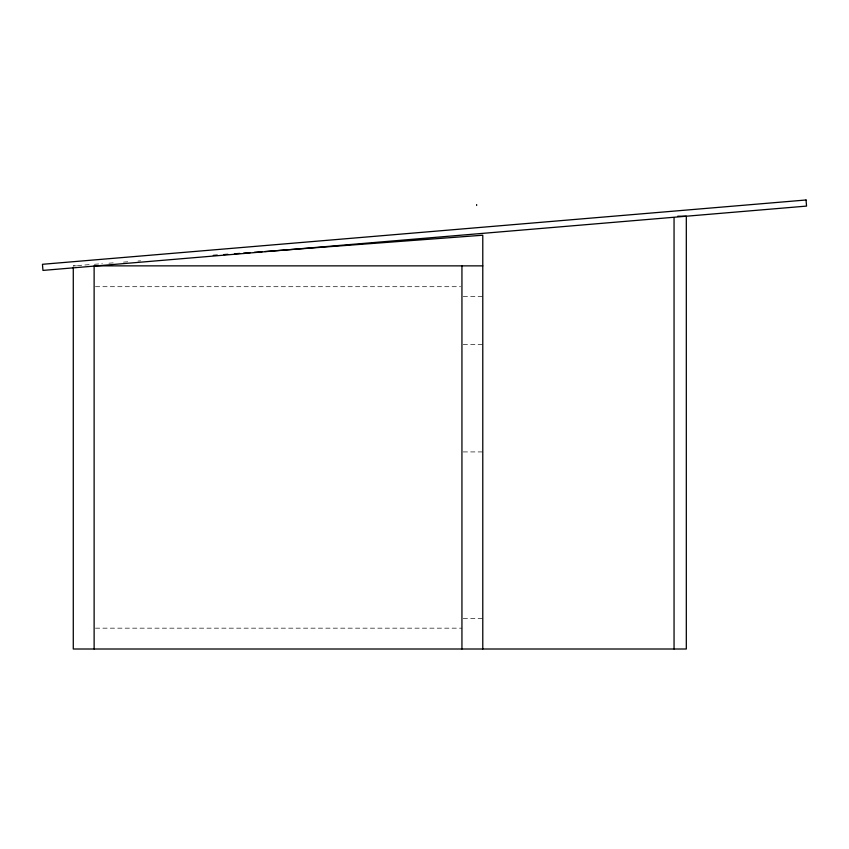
<?xml version="1.0" encoding="UTF-8"?>
<svg xmlns="http://www.w3.org/2000/svg" width="849" height="849" viewBox="0 0 849 849"><rect width="100%" height="100%" fill="white"/><g stroke="black" fill="none" stroke-linecap="round" stroke-linejoin="round"><path stroke-width="0.64" stroke-dasharray="4.25 3.18" d="M89.134 264.676L73.279 265.864L77.185 265.864M94.409 264.283L102.336 263.689M108.948 263.201L114.233 262.797M123.476 262.108L128.761 261.715M138.005 261.025L140.647 260.823M95.449 286.707L460.614 286.707M463.246 296.524L482.784 296.524M463.246 344.641L482.784 344.641M463.246 451.923L482.784 451.923M463.246 618.359L482.784 618.359M95.449 628.164L461.941 628.164"/><path stroke-width="1.27" d="M213.301 255.39L217.27 255.093M223.871 254.594L227.829 254.297M234.441 253.809L239.726 253.405M243.684 253.108L250.285 252.62M254.254 252.323L262.182 251.728M264.824 251.527L482.784 235.215L482.784 649.007M677.725 216.208L686.31 216.208L686.31 649.007L73.279 649.007L73.279 267.191M482.784 265.864L94.122 265.864L94.122 649.007M674.053 217.535L674.053 649.007M476.65 204.567L476.65 205.479M461.941 265.864L461.941 649.007M806.041 199.993L42.45 264.294L42.959 270.406L806.55 206.095L806.041 199.993"/></g></svg>
